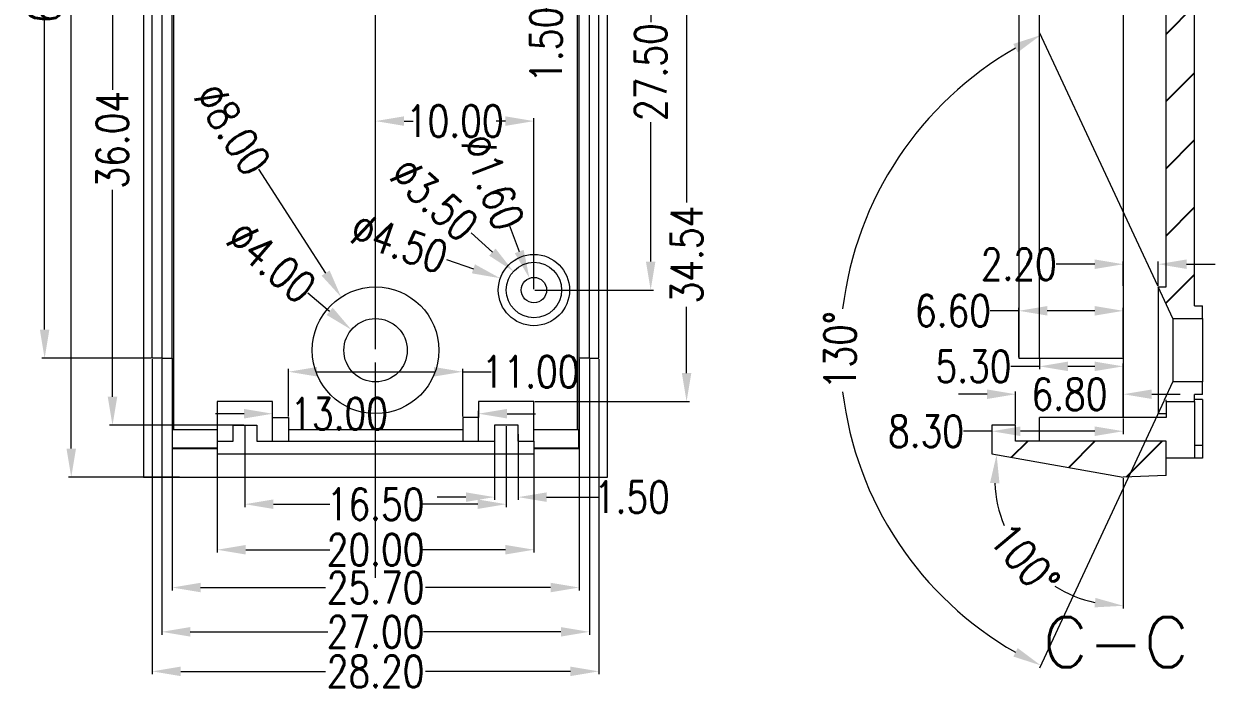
# Model space of a CAD drawing. Extents: x 304 to 562, y 529 to 658.
# Drawn here: x 485.7 to 561, y 549 to 591.2 of the extents above; entities that cross this region are included whole.
import ezdxf

# ---------------------------------------------------------------- set-up
doc = ezdxf.new("R2010")
doc.units = 0
doc.header["$MEASUREMENT"] = 0
doc.linetypes.add('PHANTOM', pattern=[2.5, 1.25, -0.25, 0.25, -0.25, 0.25, -0.25])
doc.layers.add('12', color=7, linetype='Continuous')
doc.layers.add('4', color=7, linetype='Continuous')
doc.styles.add('blockfont', font='simplex.shx', dxfattribs={"bigfont": 'bigfont'})
doc.styles.get("Standard").update_dxf_attribs({"font": 'txt.shx', "width": 0.8})
doc.dimstyles.get("Standard").update_dxf_attribs({"dimtxt": 0.18, "dimasz": 0.18, "dimexe": 0.18, "dimexo": 0.0625, "dimgap": 0.09, "dimtad": 0, "dimtih": 1, "dimtoh": 1, "dimdec": 4, "dimzin": 0, "dimdsep": 46, "dimtxsty": 'Standard', "dimcen": 0.09, "dimadec": 0, "dimazin": 0, "dimtfac": 1, "dimtdec": 4, "dimtofl": 0, "dimtmove": 0, "dimatfit": 3, "dimfxl": 0, "dimtolj": 1, "dimtzin": 0, "dimarcsym": 0})

# ---------------------------------------------------------------- blocks, each defined once
blk = doc.blocks.new('HATCH5')
at = {"color": 200, "linetype": 'Continuous'}
for p, q in [((767.382, 654.111), (769.401, 656.128)), ((767.773, 650.261), (769.424, 651.911)), ((769.903, 648.149), (771.522, 649.766)), ((769.722, 639.487), (771.522, 641.285)), ((770.222, 635.746), (770.931, 636.454)), ((770.222, 631.505), (771.522, 632.804)), ((770.222, 627.264), (771.522, 628.563)), ((770.222, 623.024), (771.522, 624.323)), ((769.022, 621.825), (769.722, 622.524)), ((769.722, 618.284), (771.522, 620.082)), ((769.722, 614.043), (771.522, 615.842)), ((769.722, 609.803), (771.522, 611.601)), ((769.722, 605.562), (771.522, 607.361)), ((769.722, 601.322), (771.522, 603.12)), ((769.722, 597.081), (771.522, 598.88)), ((769.722, 592.841), (771.522, 594.639)), ((769.702, 588.581), (771.522, 590.398)), ((759.967, 578.855), (760.987, 579.875)), ((763.575, 578.219), (765.232, 579.875)), ((767.218, 577.618), (769.477, 579.875))]:
    blk.add_line(p, q, dxfattribs=at)
blk = doc.blocks.new('*D98')
at = {"color": 4, "linetype": 'Continuous', "lineweight": 9}
for p, q in [((493.234, 641.223), (488.553, 641.223)), ((488.733, 639.423), (488.733, 605.08)), ((488.733, 564.423), (488.733, 598.766)), ((495.559, 562.623), (488.553, 562.623))]:
    blk.add_line(p, q, dxfattribs=at)
for points in [[(488.433, 639.423), (489.033, 639.423), (488.733, 641.223)], [(488.433, 564.423), (489.033, 564.423), (488.733, 562.623)]]:
    blk.add_solid(points, dxfattribs=at)
at = {"layer": 'Defpoints', "color": 0, "linetype": 'Continuous', "lineweight": 9}
for p in [(493.297, 641.223), (488.733, 562.623), (495.622, 562.623)]:
    blk.add_point(p, dxfattribs=at)
at = {"color": 3, "linetype": 'Continuous', "lineweight": 9, "insert": (488.733, 601.923), "char_height": 2, "attachment_point": 5, "rotation": 90}
blk.add_mtext('\\A1;78.60', dxfattribs=at)
blk = doc.blocks.new('*D99')
at = {"color": 4, "linetype": 'Continuous', "lineweight": 9}
for p, q in [((497.947, 563.292), (497.947, 557.856)), ((517.947, 563.292), (517.947, 557.856)), ((499.747, 558.036), (505.057, 558.036)), ((516.147, 558.036), (510.837, 558.036))]:
    blk.add_line(p, q, dxfattribs=at)
for points in [[(499.747, 558.336), (499.747, 557.736), (497.947, 558.036)], [(516.147, 558.336), (516.147, 557.736), (517.947, 558.036)]]:
    blk.add_solid(points, dxfattribs=at)
at = {"layer": 'Defpoints', "color": 0, "linetype": 'Continuous', "lineweight": 9}
for p in [(497.947, 563.355), (517.947, 563.355), (517.947, 558.036)]:
    blk.add_point(p, dxfattribs=at)
at = {"color": 3, "linetype": 'Continuous', "lineweight": 9, "insert": (507.947, 558.036), "char_height": 2, "attachment_point": 5}
blk.add_mtext('\\A1;20.00', dxfattribs=at)
blk = doc.blocks.new('*D106')
at = {"color": 4, "linetype": 'Continuous', "lineweight": 9}
for p, q in [((526.983, 601.923), (525.138, 601.923)), ((525.318, 600.123), (525.318, 591.33)), ((525.318, 576.223), (525.318, 585.016)), ((518.009, 574.423), (525.498, 574.423))]:
    blk.add_line(p, q, dxfattribs=at)
for points in [[(525.018, 600.123), (525.618, 600.123), (525.318, 601.923)], [(525.018, 576.223), (525.618, 576.223), (525.318, 574.423)]]:
    blk.add_solid(points, dxfattribs=at)
at = {"layer": 'Defpoints', "color": 0, "linetype": 'Continuous', "lineweight": 9}
for p in [(527.046, 601.923), (517.947, 574.423), (525.318, 574.423)]:
    blk.add_point(p, dxfattribs=at)
at = {"color": 3, "linetype": 'Continuous', "lineweight": 9, "insert": (525.318, 588.173), "char_height": 2, "attachment_point": 5, "rotation": 90}
blk.add_mtext('\\A1;27.50', dxfattribs=at)
blk = doc.blocks.new('*D107')
at = {"color": 4, "linetype": 'Continuous', "lineweight": 9}
for p, q in [((528.884, 601.923), (527.404, 601.923)), ((527.584, 600.123), (527.584, 579.952)), ((527.584, 569.186), (527.584, 573.372)), ((518.009, 567.386), (527.764, 567.386))]:
    blk.add_line(p, q, dxfattribs=at)
for points in [[(527.284, 600.123), (527.884, 600.123), (527.584, 601.923)], [(527.284, 569.186), (527.884, 569.186), (527.584, 567.386)]]:
    blk.add_solid(points, dxfattribs=at)
at = {"layer": 'Defpoints', "color": 0, "linetype": 'Continuous', "lineweight": 9}
for p in [(527.584, 601.923), (528.947, 601.923), (517.947, 567.386)]:
    blk.add_point(p, dxfattribs=at)
at = {"color": 3, "linetype": 'Continuous', "lineweight": 9, "insert": (527.584, 576.662), "char_height": 2, "attachment_point": 5, "rotation": 90}
blk.add_mtext('\\A1;34.54', dxfattribs=at)
blk = doc.blocks.new('*D108')
at = {"color": 4, "linetype": 'Continuous', "lineweight": 9}
for p, q in [((491.331, 601.923), (491.156, 601.923)), ((491.336, 600.123), (491.336, 587.061)), ((491.336, 567.686), (491.336, 580.748)), ((499.634, 565.886), (491.156, 565.886))]:
    blk.add_line(p, q, dxfattribs=at)
for points in [[(491.036, 600.123), (491.636, 600.123), (491.336, 601.923)], [(491.036, 567.686), (491.636, 567.686), (491.336, 565.886)]]:
    blk.add_solid(points, dxfattribs=at)
at = {"layer": 'Defpoints', "color": 0, "linetype": 'Continuous', "lineweight": 9}
for p in [(491.336, 601.923), (491.393, 601.923), (499.697, 565.886)]:
    blk.add_point(p, dxfattribs=at)
at = {"color": 3, "linetype": 'Continuous', "lineweight": 9, "insert": (491.336, 583.905), "char_height": 2, "attachment_point": 5, "rotation": 90}
blk.add_mtext('\\A1;36.04', dxfattribs=at)
blk = doc.blocks.new('*D109')
at = {"color": 4, "linetype": 'Continuous', "lineweight": 9}
blk.add_line((516.377, 578.533), (517.019, 576.852), dxfattribs=at)
blk.add_solid([(517.3, 576.959), (516.739, 576.745), (517.661, 575.17)], dxfattribs=at)
at = {"layer": 'Defpoints', "color": 0, "linetype": 'Continuous', "lineweight": 9}
for p in [(517.661, 575.17), (518.232, 573.676)]:
    blk.add_point(p, dxfattribs=at)
at = {"color": 3, "linetype": 'Continuous', "lineweight": 9, "insert": (515.346, 581.233), "char_height": 2, "attachment_point": 5, "rotation": 290.90187}
blk.add_mtext('\\A1;∅1.60', dxfattribs=at)
blk = doc.blocks.new('*D110')
at = {"color": 4, "linetype": 'Continuous', "lineweight": 9}
blk.add_line((513.992, 578.026), (515.323, 576.814), dxfattribs=at)
blk.add_solid([(515.525, 577.035), (515.121, 576.592), (516.653, 575.601)], dxfattribs=at)
at = {"layer": 'Defpoints', "color": 0, "linetype": 'Continuous', "lineweight": 9}
for p in [(516.653, 575.601), (519.241, 573.244)]:
    blk.add_point(p, dxfattribs=at)
at = {"color": 3, "linetype": 'Continuous', "lineweight": 9, "insert": (511.658, 580.152), "char_height": 2, "attachment_point": 5, "rotation": 317.66613}
blk.add_mtext('\\A1;∅3.50', dxfattribs=at)
blk = doc.blocks.new('*D111')
at = {"color": 4, "linetype": 'Continuous', "lineweight": 9}
blk.add_line((512.426, 576.356), (514.124, 575.761), dxfattribs=at)
blk.add_solid([(514.224, 576.044), (514.025, 575.478), (515.823, 575.166)], dxfattribs=at)
at = {"layer": 'Defpoints', "color": 0, "linetype": 'Continuous', "lineweight": 9}
for p in [(515.823, 575.166), (520.071, 573.679)]:
    blk.add_point(p, dxfattribs=at)
at = {"color": 3, "linetype": 'Continuous', "lineweight": 9, "insert": (509.446, 577.399), "char_height": 2, "attachment_point": 5, "rotation": 340.70364}
blk.add_mtext('\\A1;∅4.50', dxfattribs=at)
blk = doc.blocks.new('*D112')
at = {"color": 4, "linetype": 'Continuous', "lineweight": 9}
blk.add_line((503.675, 574.244), (505.048, 573.08), dxfattribs=at)
blk.add_solid([(505.242, 573.309), (504.854, 572.851), (506.421, 571.916)], dxfattribs=at)
at = {"layer": 'Defpoints', "color": 0, "linetype": 'Continuous', "lineweight": 9}
for p in [(506.421, 571.916), (509.473, 569.33)]:
    blk.add_point(p, dxfattribs=at)
at = {"color": 3, "linetype": 'Continuous', "lineweight": 9, "insert": (501.369, 576.199), "char_height": 2, "attachment_point": 5, "rotation": 319.71248}
blk.add_mtext('\\A1;∅4.00', dxfattribs=at)
blk = doc.blocks.new('*D113')
at = {"color": 4, "linetype": 'Continuous', "lineweight": 9}
blk.add_line((500.554, 582.043), (504.795, 575.492), dxfattribs=at)
blk.add_solid([(505.047, 575.655), (504.543, 575.329), (505.773, 573.981)], dxfattribs=at)
at = {"layer": 'Defpoints', "color": 0, "linetype": 'Continuous', "lineweight": 9}
for p in [(505.773, 573.981), (510.121, 567.265)]:
    blk.add_point(p, dxfattribs=at)
at = {"color": 3, "linetype": 'Continuous', "lineweight": 9, "insert": (498.911, 584.581), "char_height": 2, "attachment_point": 5, "rotation": 302.91587}
blk.add_mtext('\\A1;∅8.00', dxfattribs=at)
blk = doc.blocks.new('*D114')
at = {"color": 4, "linetype": 'Continuous', "lineweight": 9}
for p, q in [((518.71, 598.884), (518.71, 600.684)), ((515.394, 597.084), (518.89, 597.084)), ((515.394, 595.584), (518.89, 595.584)), ((518.71, 593.784), (518.71, 591.984))]:
    blk.add_line(p, q, dxfattribs=at)
for points in [[(518.41, 598.884), (519.01, 598.884), (518.71, 597.084)], [(518.41, 593.784), (519.01, 593.784), (518.71, 595.584)]]:
    blk.add_solid(points, dxfattribs=at)
at = {"layer": 'Defpoints', "color": 0, "linetype": 'Continuous', "lineweight": 9}
for p in [(515.332, 597.084), (515.332, 595.584), (518.71, 595.584)]:
    blk.add_point(p, dxfattribs=at)
at = {"color": 3, "linetype": 'Continuous', "lineweight": 9, "insert": (518.71, 589.894), "char_height": 2, "attachment_point": 5, "rotation": 90}
blk.add_mtext('\\A1;1.50', dxfattribs=at)
blk = doc.blocks.new('*D117')
at = {"color": 4, "linetype": 'Continuous', "lineweight": 9}
for p, q in [((499.697, 565.824), (499.697, 560.729)), ((516.197, 565.824), (516.197, 560.729)), ((501.497, 560.909), (505.057, 560.909)), ((514.397, 560.909), (510.837, 560.909))]:
    blk.add_line(p, q, dxfattribs=at)
for points in [[(501.497, 561.209), (501.497, 560.609), (499.697, 560.909)], [(514.397, 561.209), (514.397, 560.609), (516.197, 560.909)]]:
    blk.add_solid(points, dxfattribs=at)
at = {"layer": 'Defpoints', "color": 0, "linetype": 'Continuous', "lineweight": 9}
for p in [(499.697, 565.886), (516.197, 565.886), (516.197, 560.909)]:
    blk.add_point(p, dxfattribs=at)
at = {"color": 3, "linetype": 'Continuous', "lineweight": 9, "insert": (507.947, 560.909), "char_height": 2, "attachment_point": 5}
blk.add_mtext('\\A1;16.50', dxfattribs=at)
blk = doc.blocks.new('*D118')
at = {"color": 4, "linetype": 'Continuous', "lineweight": 9}
for p, q in [((515.447, 565.324), (515.447, 561.175)), ((516.947, 565.324), (516.947, 561.175)), ((513.647, 561.355), (511.847, 561.355)), ((518.747, 561.355), (522.042, 561.355))]:
    blk.add_line(p, q, dxfattribs=at)
for points in [[(513.647, 561.655), (513.647, 561.055), (515.447, 561.355)], [(518.747, 561.655), (518.747, 561.055), (516.947, 561.355)]]:
    blk.add_solid(points, dxfattribs=at)
at = {"layer": 'Defpoints', "color": 0, "linetype": 'Continuous', "lineweight": 9}
for p in [(515.447, 565.386), (516.947, 565.386), (516.947, 561.355)]:
    blk.add_point(p, dxfattribs=at)
at = {"color": 3, "linetype": 'Continuous', "lineweight": 9, "insert": (524.132, 561.355), "char_height": 2, "attachment_point": 5}
blk.add_mtext('\\A1;1.50', dxfattribs=at)
blk = doc.blocks.new('*D124')
at = {"color": 4, "linetype": 'Continuous', "lineweight": 9}
for p, q in [((493.784, 630.123), (486.871, 630.123)), ((487.051, 628.323), (487.051, 597.239)), ((487.051, 571.923), (487.051, 591.459)), ((493.784, 570.123), (486.871, 570.123))]:
    blk.add_line(p, q, dxfattribs=at)
for points in [[(486.751, 628.323), (487.351, 628.323), (487.051, 630.123)], [(486.751, 571.923), (487.351, 571.923), (487.051, 570.123)]]:
    blk.add_solid(points, dxfattribs=at)
at = {"layer": 'Defpoints', "color": 0, "linetype": 'Continuous', "lineweight": 9}
for p in [(487.051, 630.123), (493.847, 630.123), (493.847, 570.123)]:
    blk.add_point(p, dxfattribs=at)
at = {"color": 3, "linetype": 'Continuous', "lineweight": 9, "insert": (487.051, 594.349), "char_height": 2, "attachment_point": 5, "rotation": 90}
blk.add_mtext('\\A1;60.00', dxfattribs=at)
blk = doc.blocks.new('*D125')
at = {"color": 4, "linetype": 'Continuous', "lineweight": 9}
for p, q in [((495.098, 570.06), (495.098, 555.471)), ((520.796, 570.06), (520.796, 555.471)), ((496.898, 555.651), (504.79, 555.651)), ((518.996, 555.651), (511.104, 555.651))]:
    blk.add_line(p, q, dxfattribs=at)
for points in [[(496.898, 555.951), (496.898, 555.351), (495.098, 555.651)], [(518.996, 555.951), (518.996, 555.351), (520.796, 555.651)]]:
    blk.add_solid(points, dxfattribs=at)
at = {"layer": 'Defpoints', "color": 0, "linetype": 'Continuous', "lineweight": 9}
for p in [(495.098, 570.123), (520.796, 570.123), (520.796, 555.651)]:
    blk.add_point(p, dxfattribs=at)
at = {"color": 3, "linetype": 'Continuous', "lineweight": 9, "insert": (507.947, 555.651), "char_height": 2, "attachment_point": 5}
blk.add_mtext('\\A1;25.70', dxfattribs=at)
blk = doc.blocks.new('*D126')
at = {"color": 4, "linetype": 'Continuous', "lineweight": 9}
for p, q in [((494.447, 570.06), (494.447, 552.676)), ((521.447, 570.06), (521.447, 552.676)), ((496.247, 552.856), (504.924, 552.856)), ((519.647, 552.856), (510.97, 552.856))]:
    blk.add_line(p, q, dxfattribs=at)
for points in [[(496.247, 553.156), (496.247, 552.556), (494.447, 552.856)], [(519.647, 553.156), (519.647, 552.556), (521.447, 552.856)]]:
    blk.add_solid(points, dxfattribs=at)
at = {"layer": 'Defpoints', "color": 0, "linetype": 'Continuous', "lineweight": 9}
for p in [(494.447, 570.123), (521.447, 570.123), (521.447, 552.856)]:
    blk.add_point(p, dxfattribs=at)
at = {"color": 3, "linetype": 'Continuous', "lineweight": 9, "insert": (507.947, 552.856), "char_height": 2, "attachment_point": 5}
blk.add_mtext('\\A1;27.00', dxfattribs=at)
blk = doc.blocks.new('*D127')
at = {"color": 4, "linetype": 'Continuous', "lineweight": 9}
for p, q in [((493.847, 570.06), (493.847, 550.181)), ((522.047, 570.06), (522.047, 550.181)), ((495.647, 550.361), (504.79, 550.361)), ((520.247, 550.361), (511.104, 550.361))]:
    blk.add_line(p, q, dxfattribs=at)
for points in [[(495.647, 550.661), (495.647, 550.061), (493.847, 550.361)], [(520.247, 550.661), (520.247, 550.061), (522.047, 550.361)]]:
    blk.add_solid(points, dxfattribs=at)
at = {"layer": 'Defpoints', "color": 0, "linetype": 'Continuous', "lineweight": 9}
for p in [(493.847, 570.123), (522.047, 570.123), (493.847, 550.361)]:
    blk.add_point(p, dxfattribs=at)
at = {"color": 3, "linetype": 'Continuous', "lineweight": 9, "insert": (507.947, 550.361), "char_height": 2, "attachment_point": 5}
blk.add_mtext('\\A1;28.20', dxfattribs=at)
blk = doc.blocks.new('*D128')
at = {"color": 4, "linetype": 'Continuous', "lineweight": 9}
for p, q in [((502.447, 566.449), (502.447, 569.446)), ((513.447, 566.449), (513.447, 569.446)), ((504.247, 569.266), (511.647, 569.266)), ((513.447, 569.266), (515.247, 569.266))]:
    blk.add_line(p, q, dxfattribs=at)
for points in [[(504.247, 569.566), (504.247, 568.966), (502.447, 569.266)], [(511.647, 569.566), (511.647, 568.966), (513.447, 569.266)]]:
    blk.add_solid(points, dxfattribs=at)
at = {"layer": 'Defpoints', "color": 0, "linetype": 'Continuous', "lineweight": 9}
for p in [(502.447, 569.266), (502.447, 566.386), (513.447, 566.386)]:
    blk.add_point(p, dxfattribs=at)
at = {"color": 3, "linetype": 'Continuous', "lineweight": 9, "insert": (517.737, 569.266), "char_height": 2, "attachment_point": 5}
blk.add_mtext('\\A1;11.00', dxfattribs=at)
blk = doc.blocks.new('*D129')
at = {"color": 4, "linetype": 'Continuous', "lineweight": 9}
for p, q in [((499.647, 566.619), (497.847, 566.619)), ((501.447, 566.449), (501.447, 566.799)), ((514.447, 566.449), (514.447, 566.799)), ((516.247, 566.619), (518.047, 566.619))]:
    blk.add_line(p, q, dxfattribs=at)
for points in [[(499.647, 566.919), (499.647, 566.319), (501.447, 566.619)], [(516.247, 566.919), (516.247, 566.319), (514.447, 566.619)]]:
    blk.add_solid(points, dxfattribs=at)
at = {"layer": 'Defpoints', "color": 0, "linetype": 'Continuous', "lineweight": 9}
for p in [(501.447, 566.619), (501.447, 566.386), (514.447, 566.386)]:
    blk.add_point(p, dxfattribs=at)
at = {"color": 3, "linetype": 'Continuous', "lineweight": 9, "insert": (505.644, 566.619), "char_height": 2, "attachment_point": 5}
blk.add_mtext('\\A1;13.00', dxfattribs=at)
blk = doc.blocks.new('*D132')
at = {"color": 4, "linetype": 'Continuous', "lineweight": 9}
for p, q in [((507.947, 570.685), (507.947, 585.263)), ((517.947, 574.485), (517.947, 585.263)), ((509.747, 585.083), (510.324, 585.083)), ((516.147, 585.083), (515.57, 585.083))]:
    blk.add_line(p, q, dxfattribs=at)
for points in [[(509.747, 585.383), (509.747, 584.783), (507.947, 585.083)], [(516.147, 585.383), (516.147, 584.783), (517.947, 585.083)]]:
    blk.add_solid(points, dxfattribs=at)
at = {"layer": 'Defpoints', "color": 0, "linetype": 'Continuous', "lineweight": 9}
for p in [(507.947, 585.083), (517.947, 574.423), (507.947, 570.623)]:
    blk.add_point(p, dxfattribs=at)
at = {"color": 3, "linetype": 'Continuous', "lineweight": 9, "insert": (512.947, 585.083), "char_height": 2, "attachment_point": 5}
blk.add_mtext('\\A1;10.00', dxfattribs=at)
blk = doc.blocks.new('*D138')
at = {"color": 4, "linetype": 'Continuous', "lineweight": 9}
for p, q in [((549.859, 569.607), (548.059, 569.607)), ((549.859, 570.06), (549.859, 569.427)), ((553.359, 569.607), (551.659, 569.607)), ((555.159, 566.449), (555.159, 569.787))]:
    blk.add_line(p, q, dxfattribs=at)
for points in [[(551.659, 569.907), (551.659, 569.307), (549.859, 569.607)], [(553.359, 569.907), (553.359, 569.307), (555.159, 569.607)]]:
    blk.add_solid(points, dxfattribs=at)
at = {"layer": 'Defpoints', "color": 0, "linetype": 'Continuous', "lineweight": 9}
for p in [(549.859, 570.123), (549.859, 569.607), (555.159, 566.386)]:
    blk.add_point(p, dxfattribs=at)
at = {"color": 3, "linetype": 'Continuous', "lineweight": 9, "insert": (545.703, 569.607), "char_height": 2, "attachment_point": 5}
blk.add_mtext('\\A1;5.30', dxfattribs=at)
blk = doc.blocks.new('*D139')
at = {"color": 4, "linetype": 'Continuous', "lineweight": 9}
for p, q in [((548.559, 570.185), (548.559, 573.292)), ((555.159, 570.185), (555.159, 573.292)), ((548.559, 573.112), (546.759, 573.112)), ((553.359, 573.112), (550.359, 573.112))]:
    blk.add_line(p, q, dxfattribs=at)
for points in [[(550.359, 573.412), (550.359, 572.812), (548.559, 573.112)], [(553.359, 573.412), (553.359, 572.812), (555.159, 573.112)]]:
    blk.add_solid(points, dxfattribs=at)
at = {"layer": 'Defpoints', "color": 0, "linetype": 'Continuous', "lineweight": 9}
for p in [(548.559, 573.112), (548.559, 570.123), (555.159, 570.123)]:
    blk.add_point(p, dxfattribs=at)
at = {"color": 3, "linetype": 'Continuous', "lineweight": 9, "insert": (544.403, 573.112), "char_height": 2, "attachment_point": 5}
blk.add_mtext('\\A1;6.60', dxfattribs=at)
blk = doc.blocks.new('*D140')
at = {"color": 4, "linetype": 'Continuous', "lineweight": 9}
for p, q in [((548.359, 565.949), (548.359, 568.03)), ((555.159, 566.511), (555.159, 568.03)), ((546.559, 567.85), (544.759, 567.85)), ((556.959, 567.85), (558.759, 567.85))]:
    blk.add_line(p, q, dxfattribs=at)
for points in [[(546.559, 568.15), (546.559, 567.55), (548.359, 567.85)], [(556.959, 568.15), (556.959, 567.55), (555.159, 567.85)]]:
    blk.add_solid(points, dxfattribs=at)
at = {"layer": 'Defpoints', "color": 0, "linetype": 'Continuous', "lineweight": 9}
for p in [(548.359, 567.85), (555.159, 566.449), (548.359, 565.886)]:
    blk.add_point(p, dxfattribs=at)
at = {"color": 3, "linetype": 'Continuous', "lineweight": 9, "insert": (551.759, 567.85), "char_height": 2, "attachment_point": 5}
blk.add_mtext('\\A1;6.80', dxfattribs=at)
blk = doc.blocks.new('*D141')
at = {"color": 4, "linetype": 'Continuous', "lineweight": 9}
for p, q in [((546.859, 565.824), (546.859, 565.333)), ((555.159, 566.324), (555.159, 565.333)), ((546.859, 565.513), (545.059, 565.513)), ((553.359, 565.513), (548.659, 565.513))]:
    blk.add_line(p, q, dxfattribs=at)
for points in [[(548.659, 565.813), (548.659, 565.213), (546.859, 565.513)], [(553.359, 565.813), (553.359, 565.213), (555.159, 565.513)]]:
    blk.add_solid(points, dxfattribs=at)
at = {"layer": 'Defpoints', "color": 0, "linetype": 'Continuous', "lineweight": 9}
for p in [(546.859, 565.886), (555.159, 566.386), (546.859, 565.513)]:
    blk.add_point(p, dxfattribs=at)
at = {"color": 3, "linetype": 'Continuous', "lineweight": 9, "insert": (542.703, 565.513), "char_height": 2, "attachment_point": 5}
blk.add_mtext('\\A1;8.30', dxfattribs=at)
blk = doc.blocks.new('*D142')
at = {"color": 4, "linetype": 'Continuous', "lineweight": 9}
blk.add_line((555.159, 562.56), (555.159, 554.319), dxfattribs=at)
for start, end in [(182.7206, 202.15204), (237.84796, 257.2794)]:
    blk.add_arc((555.159, 562.623), 8.124, start, end, dxfattribs=at)
for points in [[(546.745, 562.256), (547.344, 562.218), (547.159, 564.034)], [(553.404, 554.996), (553.337, 554.4), (555.159, 554.499)]]:
    blk.add_solid(points, dxfattribs=at)
at = {"layer": 'Defpoints', "color": 0, "linetype": 'Continuous', "lineweight": 9}
for p in [(555.159, 630.123), (555.159, 570.123), (546.859, 564.086), (555.159, 562.623), (547.7, 559.405)]:
    blk.add_point(p, dxfattribs=at)
at = {"color": 3, "linetype": 'Continuous', "lineweight": 9, "insert": (548.936, 557.401), "char_height": 2, "attachment_point": 5, "rotation": 310}
blk.add_mtext('\\A1;100°', dxfattribs=at)
blk = doc.blocks.new('*D143')
at = {"color": 4, "linetype": 'Continuous', "lineweight": 9}
for p, q in [((555.159, 574.685), (555.159, 576.233)), ((557.359, 574.685), (557.359, 576.233)), ((553.359, 576.053), (550.916, 576.053)), ((559.159, 576.053), (560.959, 576.053))]:
    blk.add_line(p, q, dxfattribs=at)
for points in [[(553.359, 576.353), (553.359, 575.753), (555.159, 576.053)], [(559.159, 576.353), (559.159, 575.753), (557.359, 576.053)]]:
    blk.add_solid(points, dxfattribs=at)
at = {"layer": 'Defpoints', "color": 0, "linetype": 'Continuous', "lineweight": 9}
for p in [(555.159, 576.053), (555.159, 574.623), (557.359, 574.623)]:
    blk.add_point(p, dxfattribs=at)
at = {"color": 3, "linetype": 'Continuous', "lineweight": 9, "insert": (548.559, 576.053), "char_height": 2, "attachment_point": 5}
blk.add_mtext('\\A1;2.20', dxfattribs=at)
blk = doc.blocks.new('*D170')
at = {"color": 4, "linetype": 'Continuous', "lineweight": 9}
for p, q in [((557.333, 574.68), (549.874, 590.674)), ((557.742, 567.444), (549.874, 550.572))]:
    blk.add_line(p, q, dxfattribs=at)
for start, end in [(119.70108, 173.13412), (186.86588, 240.29892)]:
    blk.add_arc((559.225, 570.623), 21.944, start, end, dxfattribs=at)
for points in [[(548.214, 589.951), (548.49, 589.418), (549.951, 590.511)], [(548.49, 551.828), (548.214, 551.295), (549.951, 550.735)]]:
    blk.add_solid(points, dxfattribs=at)
at = {"layer": 'Defpoints', "color": 0, "linetype": 'Continuous', "lineweight": 9}
for p in [(538.831, 578.725), (557.359, 574.623), (558.292, 572.623), (558.292, 568.623), (557.769, 567.501)]:
    blk.add_point(p, dxfattribs=at)
at = {"color": 3, "linetype": 'Continuous', "lineweight": 9, "insert": (537.28, 570.623), "char_height": 2, "attachment_point": 5, "rotation": 90}
blk.add_mtext('\\A1;130°', dxfattribs=at)

msp = doc.modelspace()

# ---------------------------------------------------------------- linework, layer by layer
at = {"layer": '12', "color": 1, "linetype": 'PHANTOM', "lineweight": 9, "ltscale": 10.857143}
msp.add_line((507.947, 556.273), (507.947, 647.573), dxfattribs=at)
at = {"layer": '4', "color": 7, "linetype": 'Continuous', "lineweight": 9}
for p, q in [((493.297, 641.223), (493.297, 562.623)), ((522.597, 562.623), (522.597, 641.223)), ((495.192, 639.328), (495.192, 565.623)), ((493.847, 570.123), (493.847, 630.123)), ((494.447, 630.123), (494.447, 570.123)), ((495.098, 570.123), (495.098, 630.123)), ((520.796, 570.123), (520.796, 630.123)), ((521.447, 570.123), (521.447, 630.123)), ((522.047, 570.123), (522.047, 630.123)), ((548.559, 630.123), (548.559, 570.123)), ((549.859, 570.123), (549.859, 630.123)), ((555.159, 630.123), (555.159, 570.123)), ((557.859, 574.623), (557.859, 605.466)), ((559.659, 573.423), (559.659, 605.466)), ((520.702, 565.623), (520.702, 595.584)), ((557.359, 574.623), (557.859, 574.623)), ((558.292, 572.623), (557.359, 574.623)), ((557.359, 574.623), (557.359, 567.501)), ((559.659, 573.423), (560.159, 573.423)), ((560.159, 572.623), (560.159, 573.423)), ((558.292, 572.623), (560.159, 572.623)), ((558.292, 572.623), (558.292, 568.623)), ((560.159, 572.623), (560.159, 568.623)), ((494.447, 570.123), (493.847, 570.123)), ((494.447, 570.123), (495.098, 570.123)), ((495.098, 570.123), (495.098, 564.424)), ((520.796, 564.424), (520.796, 570.123)), ((521.447, 570.123), (520.796, 570.123)), ((521.447, 570.123), (522.047, 570.123)), ((548.559, 570.123), (549.859, 570.123)), ((549.859, 570.123), (555.159, 570.123)), ((555.159, 570.123), (555.159, 566.386)), ((557.769, 567.501), (558.292, 568.623)), ((560.159, 568.623), (558.292, 568.623)), ((560.159, 567.823), (560.159, 568.623)), ((501.447, 567.386), (497.947, 567.386)), ((497.947, 567.386), (497.947, 565.623)), ((501.447, 566.386), (501.447, 567.386)), ((517.947, 567.386), (514.447, 567.386)), ((514.447, 567.386), (514.447, 566.386)), ((517.947, 565.623), (517.947, 567.386)), ((557.359, 567.501), (557.359, 566.623)), ((557.859, 567.386), (557.859, 567.501)), ((557.859, 567.386), (559.659, 567.386)), ((557.859, 567.386), (557.859, 566.386)), ((559.659, 567.501), (559.659, 567.823)), ((560.159, 567.823), (559.659, 567.823)), ((560.159, 567.523), (559.659, 567.523)), ((559.659, 567.386), (559.659, 567.501)), ((559.659, 567.386), (559.659, 563.823)), ((560.159, 567.523), (560.159, 564.623)), ((557.359, 566.623), (557.859, 566.623)), ((498.947, 564.886), (498.947, 565.886)), ((498.947, 565.886), (500.447, 565.886)), ((500.447, 565.886), (500.447, 564.886)), ((501.447, 564.886), (501.447, 566.386)), ((501.447, 566.386), (502.447, 566.386)), ((502.447, 566.386), (502.447, 564.886)), ((514.447, 566.386), (513.447, 566.386)), ((513.447, 566.386), (513.447, 564.886)), ((514.447, 564.886), (514.447, 566.386)), ((515.447, 565.886), (515.447, 564.886)), ((516.947, 565.886), (515.447, 565.886)), ((516.947, 564.886), (516.947, 565.886)), ((548.359, 565.886), (546.859, 565.886)), ((546.859, 565.886), (546.859, 564.086)), ((548.359, 564.886), (548.359, 565.886)), ((549.859, 564.886), (549.859, 566.386)), ((557.859, 566.386), (549.859, 566.386)), ((495.129, 564.455), (495.129, 565.623)), ((495.129, 565.623), (497.947, 565.623)), ((497.947, 565.623), (497.947, 564.886)), ((502.447, 565.623), (513.447, 565.623)), ((517.947, 565.623), (520.764, 565.623)), ((517.947, 564.886), (517.947, 565.623)), ((520.764, 565.623), (520.764, 564.455)), ((495.098, 564.424), (495.129, 564.455)), ((495.098, 564.424), (497.947, 564.424)), ((497.947, 564.455), (495.129, 564.455)), ((497.947, 564.886), (498.947, 564.886)), ((497.947, 564.886), (497.947, 564.086)), ((500.447, 564.886), (515.447, 564.886)), ((516.947, 564.886), (517.947, 564.886)), ((517.947, 564.886), (517.947, 564.086)), ((520.764, 564.455), (517.947, 564.455)), ((517.947, 564.424), (520.796, 564.424)), ((520.796, 564.424), (520.764, 564.455)), ((557.859, 564.886), (548.359, 564.886)), ((557.859, 562.717), (557.859, 564.886)), ((560.159, 564.623), (559.659, 564.623)), ((560.159, 564.623), (560.159, 563.823)), ((497.947, 564.086), (497.947, 562.623)), ((497.947, 564.086), (517.947, 564.086)), ((517.947, 564.086), (517.947, 562.623)), ((546.859, 564.086), (555.159, 562.623)), ((559.659, 563.823), (557.859, 563.823)), ((560.159, 563.823), (559.659, 563.823)), ((557.859, 562.717), (555.159, 562.623)), ((493.297, 562.623), (497.947, 562.623)), ((497.947, 562.623), (517.947, 562.623)), ((517.947, 562.623), (522.597, 562.623))]:
    msp.add_line(p, q, dxfattribs=at)
for centre, radius in [((517.947, 574.423), 2.25), ((517.947, 574.423), 1.75), ((517.947, 574.423), 0.8), ((507.947, 570.623), 4), ((507.947, 570.623), 2)]:
    msp.add_circle(centre, radius, dxfattribs=at)

# ---------------------------------------------------------------- block references
at = {"layer": '4', "color": 200, "linetype": 'Continuous', "lineweight": 9}
msp.add_blockref('HATCH5', (-211.862, -14.988), dxfattribs=at)

# ---------------------------------------------------------------- texts
at = {"layer": '12', "color": 1, "linetype": 'PHANTOM', "lineweight": 9, "ltscale": 10.857143, "insert": (553.601, 550.62), "char_height": 3.175, "attachment_point": 8, "line_spacing_factor": 0.903614, "style": 'blockfont'}
msp.add_mtext(' {\\H0.9984x;C-C}', dxfattribs=at)

# ---------------------------------------------------------------- dimensions: what is measured, and where the dimension line sits
at = {"linetype": 'Continuous', "lineweight": 9}
for base, p1, p2, picture, middle in [((488.733, 562.623), (493.297, 641.223), (495.622, 562.623), '*D98', (488.733, 601.923)), ((491.336, 601.923), (499.697, 565.886), (491.393, 601.923), '*D108', (491.336, 583.905)), ((525.318, 574.423), (527.046, 601.923), (517.947, 574.423), '*D106', (525.318, 588.173)), ((518.71, 595.584), (515.332, 597.084), (515.332, 595.584), '*D114', (518.71, 589.894))]:
    dim = msp.add_linear_dim(base=base, p1=p1, p2=p2, angle=90, dimstyle='Standard', override={"dimtxt": 2, "dimasz": 1.8, "dimtih": 0, "dimtoh": 0, "dimdec": 2, "dimdsep": 0, "dimcen": 0, "dimclrd": 4, "dimclre": 4, "dimclrt": 3, "dimtdec": 2, "dimlwd": 9, "dimlwe": 9}, dxfattribs=at)
    dim.commit()
    dim.dimension.update_dxf_attribs({"geometry": picture, "text_midpoint": middle})
for base, p1, p2, picture, middle in [((487.051, 630.123), (493.847, 570.123), (493.847, 630.123), '*D124', (487.051, 594.349)), ((527.584, 601.923), (517.947, 567.386), (528.947, 601.923), '*D107', (527.584, 576.662))]:
    dim = msp.add_linear_dim(base=base, p1=p1, p2=p2, angle=90, dimstyle='Standard', override={"dimtxt": 2, "dimasz": 1.8, "dimtih": 0, "dimtoh": 0, "dimdec": 2, "dimdsep": 0, "dimcen": 0, "dimclrd": 4, "dimclre": 4, "dimclrt": 3, "dimtdec": 2, "dimlwd": 9, "dimlwe": 9}, dxfattribs=at)
    dim.commit()
    dim.dimension.update_dxf_attribs({"geometry": picture, "text_midpoint": middle, "dimtype": 160})
for base, line1, line2, picture, middle in [((547.7, 559.405), ((555.159, 630.123), (555.159, 570.123)), ((546.859, 564.086), (555.159, 562.623)), '*D142', (548.936, 557.401)), ((538.831, 578.725), ((557.769, 567.501), (558.292, 568.623)), ((558.292, 572.623), (557.359, 574.623)), '*D170', (537.28, 570.623))]:
    dim = msp.add_angular_dim_2l(base=base, line1=line1, line2=line2, dimstyle='Standard', override={"dimtxt": 2, "dimasz": 1.8, "dimtih": 0, "dimtoh": 0, "dimdec": 2, "dimdsep": 0, "dimcen": 0, "dimclrd": 4, "dimclre": 4, "dimclrt": 3, "dimtdec": 2, "dimlwd": 9, "dimlwe": 9}, dxfattribs=at)
    dim.commit()
    dim.dimension.update_dxf_attribs({"geometry": picture, "text_midpoint": middle})
dim = msp.add_diameter_dim_2p(p1=(510.121, 567.265), p2=(505.773, 573.981), dimstyle='Standard', override={"dimtxt": 2, "dimasz": 1.8, "dimtih": 0, "dimtoh": 0, "dimdec": 2, "dimdsep": 0, "dimcen": 0, "dimclrd": 4, "dimclre": 4, "dimclrt": 3, "dimtdec": 2, "dimlwd": 9, "dimlwe": 9}, dxfattribs=at)
dim.commit()
dim.dimension.update_dxf_attribs({"geometry": '*D113', "text_midpoint": (498.911, 584.581), "dimtype": 163})
for base, p1, p2, picture, middle in [((507.947, 585.083), (517.947, 574.423), (507.947, 570.623), '*D132', (512.947, 585.083)), ((493.847, 550.361), (522.047, 570.123), (493.847, 570.123), '*D127', (507.947, 550.361)), ((521.447, 552.856), (494.447, 570.123), (521.447, 570.123), '*D126', (507.947, 552.856)), ((520.796, 555.651), (495.098, 570.123), (520.796, 570.123), '*D125', (507.947, 555.651)), ((548.359, 567.85), (555.159, 566.449), (548.359, 565.886), '*D140', (551.759, 567.85)), ((516.197, 560.909), (499.697, 565.886), (516.197, 565.886), '*D117', (507.947, 560.909)), ((517.947, 558.036), (497.947, 563.355), (517.947, 563.355), '*D99', (507.947, 558.036))]:
    dim = msp.add_linear_dim(base=base, p1=p1, p2=p2, dimstyle='Standard', override={"dimtxt": 2, "dimasz": 1.8, "dimtih": 0, "dimtoh": 0, "dimdec": 2, "dimdsep": 0, "dimcen": 0, "dimclrd": 4, "dimclre": 4, "dimclrt": 3, "dimtdec": 2, "dimlwd": 9, "dimlwe": 9}, dxfattribs=at)
    dim.commit()
    dim.dimension.update_dxf_attribs({"geometry": picture, "text_midpoint": middle})
for p1, p2, picture, middle in [((518.232, 573.676), (517.661, 575.17), '*D109', (515.346, 581.233)), ((519.241, 573.244), (516.653, 575.601), '*D110', (511.658, 580.152)), ((520.071, 573.679), (515.823, 575.166), '*D111', (509.446, 577.399)), ((509.473, 569.33), (506.421, 571.916), '*D112', (501.369, 576.199))]:
    dim = msp.add_diameter_dim_2p(p1=p1, p2=p2, dimstyle='Standard', override={"dimtxt": 2, "dimasz": 1.8, "dimtih": 0, "dimtoh": 0, "dimdec": 2, "dimdsep": 0, "dimcen": 0, "dimclrd": 4, "dimclre": 4, "dimclrt": 3, "dimtdec": 2, "dimlwd": 9, "dimlwe": 9}, dxfattribs=at)
    dim.commit()
    dim.dimension.update_dxf_attribs({"geometry": picture, "text_midpoint": middle})
for base, p1, p2, picture, middle in [((555.159, 576.053), (557.359, 574.623), (555.159, 574.623), '*D143', (548.559, 576.053)), ((548.559, 573.112), (555.159, 570.123), (548.559, 570.123), '*D139', (544.403, 573.112)), ((502.447, 569.266), (513.447, 566.386), (502.447, 566.386), '*D128', (517.737, 569.266)), ((549.859, 569.607), (555.159, 566.386), (549.859, 570.123), '*D138', (545.703, 569.607)), ((501.447, 566.619), (514.447, 566.386), (501.447, 566.386), '*D129', (505.644, 566.619)), ((546.859, 565.513), (555.159, 566.386), (546.859, 565.886), '*D141', (542.703, 565.513)), ((516.947, 561.355), (515.447, 565.386), (516.947, 565.386), '*D118', (524.132, 561.355))]:
    dim = msp.add_linear_dim(base=base, p1=p1, p2=p2, dimstyle='Standard', override={"dimtxt": 2, "dimasz": 1.8, "dimtih": 0, "dimtoh": 0, "dimdec": 2, "dimdsep": 0, "dimcen": 0, "dimclrd": 4, "dimclre": 4, "dimclrt": 3, "dimtdec": 2, "dimlwd": 9, "dimlwe": 9}, dxfattribs=at)
    dim.commit()
    dim.dimension.update_dxf_attribs({"geometry": picture, "text_midpoint": middle, "dimtype": 160})

doc.saveas('drawing.dxf')
